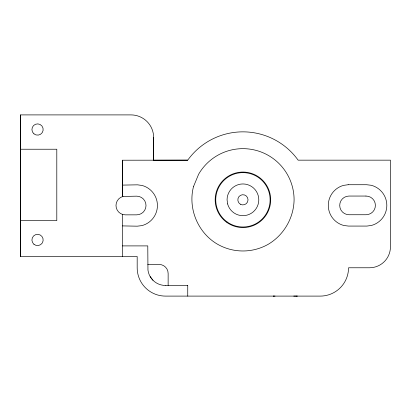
<?xml version="1.0" encoding="UTF-8"?>
<svg xmlns="http://www.w3.org/2000/svg" width="411" height="411" viewBox="0 0 411 411"><rect width="100%" height="100%" fill="white"/><g stroke="black" fill="none" stroke-linecap="round" stroke-linejoin="round"><path stroke-width="0.62" d="M20.55 256.505L20.55 114.9L130.996 114.9A22.656 22.656 0 0 1 153.652 137.557L153.652 160.213L187.745 160.162L187.945 159.858A67.969 67.969 0 0 1 297.913 159.864L298.114 160.167L390.445 160.162L390.45 246.816A20.956 20.956 0 0 1 369.494 267.772L348.538 267.777A28.313 28.313 0 0 1 320.22 296.1L165.494 296.1A28.318 28.318 0 0 1 137.182 267.777L137.182 256.505L20.55 256.505L20.55 114.9M122.499 256.505L122.504 214.372M122.504 160.218L122.504 196.658L122.504 160.213L187.745 160.167M153.652 160.213L153.652 137.557M168.14 285.491L168.145 273.618A9.063 9.063 0 0 0 159.201 264.443L147.785 264.448M187.745 296.1L187.745 285.491M122.504 185.104L137.551 184.832L142.237 185.5A20.771 20.771 0 0 1 141.836 225.624L137.253 226.178L122.504 225.906M273.849 296.095L273.443 296.1L275.041 296.095M296.829 296.095L297.235 296.095L293.752 296.1M20.55 149.229L56.8 149.229L56.8 220.594L20.55 220.594M122.499 245.901L147.785 245.901L147.955 270.089A17.688 17.688 0 0 0 163.193 285.316L165.849 285.486M165.839 285.491L187.745 285.491M152.995 280.281L150.185 276.618M193.509 186.573C187.776 208.454 197.819 232.703 217.347 244.124A51.164 51.164 0 0 0 268.511 244.124C283.96 234.851 293.788 217.83 294.091 199.813A51.164 51.164 0 0 0 198.621 174.233L193.509 186.573M123.007 196.458L120.742 197.367A9.345 9.345 0 0 0 120.582 213.55L122.827 214.511L125.242 214.85L136.57 214.85A9.345 9.345 0 0 0 146.008 205.598A9.345 9.345 0 0 0 136.755 196.16L123.007 196.458M348.179 184.724L343.498 185.382A20.771 20.771 0 0 0 343.868 225.505L348.456 226.071L366.931 226.071L371.611 225.408A20.771 20.771 0 0 0 371.241 185.284L366.653 184.724L348.179 184.724M365.965 196.052L348.975 196.052A9.345 9.345 0 0 0 339.712 205.479A9.345 9.345 0 0 0 349.145 214.742L366.139 214.742A9.345 9.345 0 0 0 375.397 205.31A9.345 9.345 0 0 0 365.965 196.052M227.612 203.918L227.067 199.813A15.859 15.859 0 0 1 249.631 185.438A15.859 15.859 0 0 1 253.125 211.963A15.859 15.859 0 0 1 227.612 203.918M33.974 244.314A5.631 5.631 0 0 0 43.098 240.872A5.631 5.631 0 0 0 35.557 234.691A5.631 5.631 0 0 0 33.974 244.314M33.954 133.847A5.631 5.631 0 0 0 43.093 130.457A5.631 5.631 0 0 0 35.582 124.235A5.631 5.631 0 0 0 33.954 133.847M240.378 204.226A5.096 5.096 0 0 0 248.028 199.813A5.096 5.096 0 0 0 240.378 195.4A5.096 5.096 0 0 0 240.378 204.226M227.021 222.562A27.758 27.758 0 0 0 270.582 202.217A27.758 27.758 0 0 0 231.182 174.665A27.758 27.758 0 0 0 227.021 222.562M227.345 222.094A27.188 27.188 0 0 0 270.012 202.166A27.188 27.188 0 0 0 231.424 175.184A27.188 27.188 0 0 0 227.345 222.094"/></g></svg>
